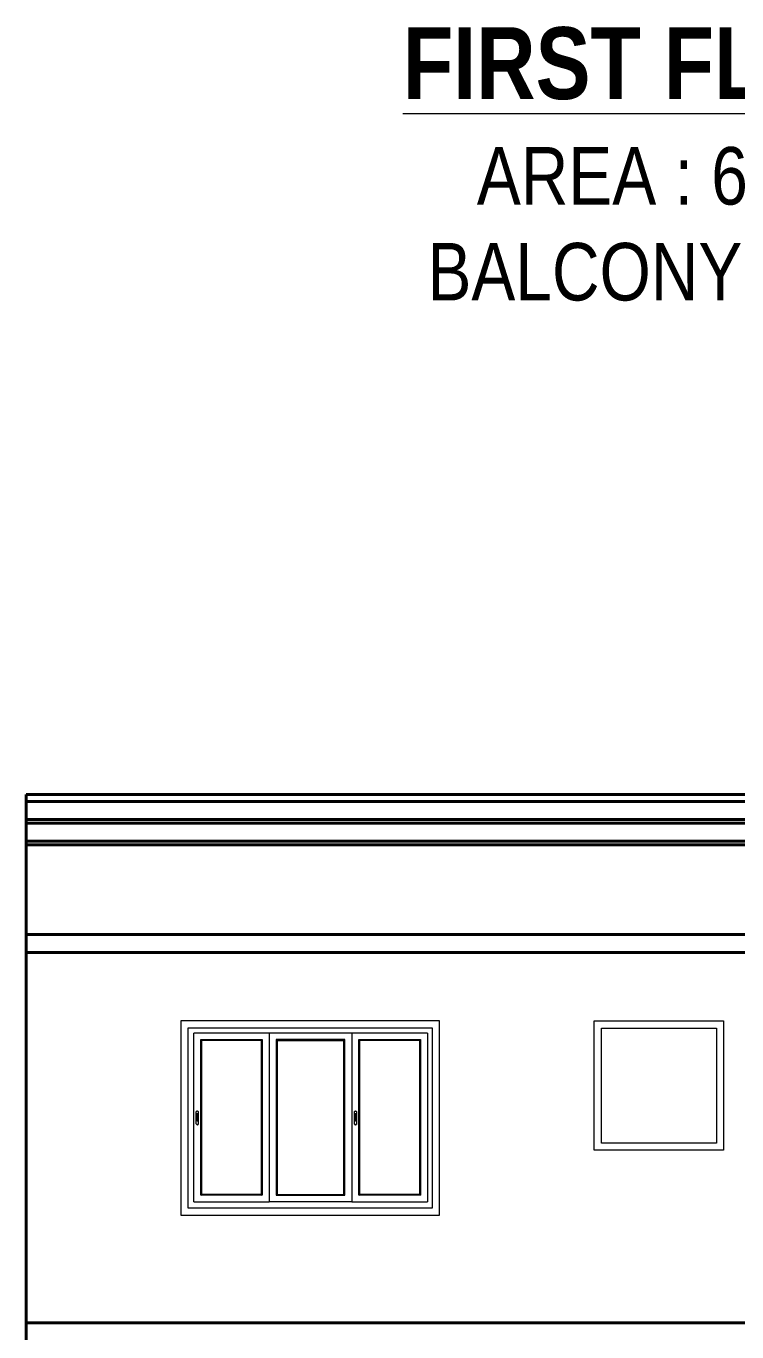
# Model space of a CAD drawing. Header units: inches. Extents: x 160056 to 168773, y -25300 to -22134.
# Drawn here: x 161547.5 to 161745.2, y -24096.3 to -23733.1 of the extents above; entities that cross this region are included whole.
import ezdxf

# ---------------------------------------------------------------- set-up
doc = ezdxf.new("R2010")
doc.units = ezdxf.units.IN
doc.header["$LTSCALE"] = 0.5
doc.header["$MEASUREMENT"] = 0
for name, color, linetype, lineweight in [('PARAPET', 50, 'Continuous', 13), ('Text-100.w', 254, 'Continuous', 9), ('wall', 1, 'Continuous', 40), ('window', 4, 'Continuous', 13)]:
    doc.layers.add(name, color=color, linetype=linetype, lineweight=lineweight)
doc.styles.add('arial', font='arial.ttf')

msp = doc.modelspace()

# ---------------------------------------------------------------- linework, layer by layer
at = {"layer": 'PARAPET'}
for p, q in [((161605.84, -24009.76), (161590.53, -24009.76)), ((161590.53, -24009.76), (161590.53, -24022.99)), ((161592.53, -24011.76), (161592.53, -24022.99)), ((161605.84, -24011.76), (161592.53, -24011.76)), ((161645.87, -24009.76), (161605.84, -24009.76)), ((161645.87, -24011.76), (161605.84, -24011.76)), ((161662.53, -24009.76), (161645.87, -24009.76)), ((161660.53, -24011.76), (161645.87, -24011.76)), ((161660.53, -24022.99), (161660.53, -24011.76)), ((161662.53, -24022.99), (161662.53, -24009.76)), ((161590.53, -24022.99), (161590.53, -24046.95)), ((161592.53, -24022.99), (161592.53, -24046.95)), ((161660.53, -24046.95), (161660.53, -24022.99)), ((161662.53, -24046.95), (161662.53, -24022.99)), ((161590.53, -24046.95), (161590.53, -24063.76)), ((161592.53, -24046.95), (161592.53, -24061.76)), ((161660.53, -24061.76), (161660.53, -24046.95)), ((161662.53, -24063.76), (161662.53, -24046.95)), ((161592.53, -24061.76), (161605.84, -24061.76)), ((161605.84, -24061.76), (161645.87, -24061.76)), ((161645.87, -24061.76), (161660.53, -24061.76)), ((161590.53, -24063.76), (161605.84, -24063.76)), ((161605.84, -24063.76), (161645.87, -24063.76)), ((161645.87, -24063.76), (161662.53, -24063.76))]:
    msp.add_line(p, q, dxfattribs=at)
at = {"layer": 'wall'}
for p, q in [((161547.53, -23946.76), (161547.53, -24315.76)), ((161547.53, -23946.76), (161873.53, -23946.76)), ((161547.53, -23948.76), (161873.53, -23948.76)), ((161547.53, -23953.76), (161873.53, -23953.76)), ((161547.53, -23954.76), (161873.53, -23954.76)), ((161547.53, -23959.76), (161873.53, -23959.76)), ((161547.53, -23960.76), (161873.53, -23960.76)), ((161547.53, -23985.76), (161873.53, -23985.76)), ((161547.53, -23990.76), (161873.53, -23990.76)), ((161547.53, -24093.76), (161915.53, -24093.76))]:
    msp.add_line(p, q, dxfattribs=at)
at = {"layer": 'window'}
for p, q in [((161705.53, -24009.76), (161741.53, -24009.76)), ((161705.53, -24045.76), (161705.53, -24009.76)), ((161707.53, -24011.76), (161739.53, -24011.76)), ((161707.53, -24043.76), (161707.53, -24011.76)), ((161739.53, -24011.76), (161739.53, -24043.76)), ((161741.53, -24009.76), (161741.53, -24045.76)), ((161594.15, -24022.99), (161594.15, -24013.16)), ((161605.84, -24013.16), (161594.15, -24013.16)), ((161596.11, -24022.99), (161596.11, -24014.96)), ((161596.11, -24014.96), (161605.84, -24014.96)), ((161596.36, -24015.18), (161596.11, -24014.96)), ((161596.36, -24022.99), (161596.36, -24015.18)), ((161605.84, -24015.18), (161596.36, -24015.18)), ((161645.87, -24013.16), (161605.84, -24013.16)), ((161605.84, -24014.96), (161613.18, -24014.96)), ((161612.94, -24015.18), (161605.84, -24015.18)), ((161612.94, -24015.18), (161613.18, -24014.96)), ((161612.94, -24015.18), (161612.94, -24022.99)), ((161613.18, -24014.96), (161613.18, -24022.99)), ((161615.15, -24013.16), (161615.15, -24022.99)), ((161636.18, -24014.96), (161617.11, -24014.96)), ((161617.11, -24014.96), (161617.11, -24022.99)), ((161617.36, -24015.18), (161617.11, -24014.96)), ((161617.36, -24015.18), (161617.36, -24022.99)), ((161617.36, -24015.18), (161635.94, -24015.18)), ((161635.94, -24015.18), (161636.18, -24014.96)), ((161635.94, -24022.99), (161635.94, -24015.18)), ((161636.18, -24022.99), (161636.18, -24014.96)), ((161638.15, -24013.16), (161638.15, -24022.99)), ((161640.11, -24022.99), (161640.11, -24014.96)), ((161640.11, -24014.96), (161645.87, -24014.96)), ((161640.36, -24015.18), (161640.11, -24014.96)), ((161640.36, -24022.99), (161640.36, -24015.18)), ((161645.87, -24015.18), (161640.36, -24015.18)), ((161659.15, -24013.16), (161645.87, -24013.16)), ((161645.87, -24014.96), (161657.18, -24014.96)), ((161656.94, -24015.18), (161645.87, -24015.18)), ((161656.94, -24015.18), (161657.18, -24014.96)), ((161656.94, -24015.18), (161656.94, -24022.99)), ((161657.18, -24014.96), (161657.18, -24022.99)), ((161659.15, -24013.16), (161659.15, -24022.99)), ((161594.15, -24046.95), (161594.15, -24022.99)), ((161596.11, -24046.95), (161596.11, -24022.99)), ((161596.36, -24046.95), (161596.36, -24022.99)), ((161612.94, -24022.99), (161612.94, -24046.95)), ((161613.18, -24022.99), (161613.18, -24046.95)), ((161615.15, -24022.99), (161615.15, -24046.95)), ((161617.11, -24022.99), (161617.11, -24046.95)), ((161617.36, -24022.99), (161617.36, -24046.95)), ((161635.94, -24046.95), (161635.94, -24022.99)), ((161636.18, -24046.95), (161636.18, -24022.99)), ((161638.15, -24022.99), (161638.15, -24046.95)), ((161640.11, -24046.95), (161640.11, -24022.99)), ((161640.36, -24046.95), (161640.36, -24022.99)), ((161656.94, -24022.99), (161656.94, -24046.95)), ((161657.18, -24022.99), (161657.18, -24046.95)), ((161659.15, -24022.99), (161659.15, -24046.95)), ((161594.87, -24035.03), (161594.89, -24034.97)), ((161594.87, -24035.03), (161594.88, -24035)), ((161594.87, -24038.43), (161594.87, -24035.03)), ((161594.88, -24035), (161594.89, -24034.97)), ((161594.89, -24034.97), (161594.9, -24034.93)), ((161594.9, -24034.93), (161594.92, -24034.9)), ((161594.95, -24034.88), (161594.92, -24034.9)), ((161594.98, -24034.86), (161594.95, -24034.88)), ((161594.97, -24035.71), (161594.96, -24035.73)), ((161594.96, -24035.73), (161594.96, -24035.75)), ((161594.96, -24035.75), (161594.96, -24037.46)), ((161594.98, -24035.68), (161594.97, -24035.71)), ((161594.98, -24034.86), (161595.02, -24034.84)), ((161595, -24035.66), (161594.98, -24035.68)), ((161595.01, -24035.65), (161595, -24035.66)), ((161595.04, -24035.63), (161595.01, -24035.65)), ((161595.06, -24034.82), (161595.02, -24034.84)), ((161595.06, -24035.62), (161595.04, -24035.63)), ((161595.1, -24034.82), (161595.06, -24034.82)), ((161595.09, -24035.61), (161595.06, -24035.62)), ((161595.11, -24035.61), (161595.09, -24035.61)), ((161595.14, -24034.81), (161595.1, -24034.82)), ((161595.14, -24035.6), (161595.11, -24035.61)), ((161595.18, -24034.82), (161595.14, -24034.81)), ((161595.17, -24035.61), (161595.14, -24035.6)), ((161595.2, -24035.61), (161595.17, -24035.61)), ((161595.18, -24034.82), (161595.23, -24034.82)), ((161595.22, -24035.62), (161595.2, -24035.61)), ((161595.25, -24035.63), (161595.22, -24035.62)), ((161595.23, -24034.82), (161595.26, -24034.84)), ((161595.27, -24035.65), (161595.25, -24035.63)), ((161595.26, -24034.84), (161595.3, -24034.86)), ((161595.29, -24035.66), (161595.27, -24035.65)), ((161595.3, -24035.68), (161595.29, -24035.66)), ((161595.3, -24034.86), (161595.33, -24034.88)), ((161595.31, -24035.71), (161595.3, -24035.68)), ((161595.32, -24035.73), (161595.31, -24035.71)), ((161595.32, -24035.75), (161595.32, -24035.73)), ((161595.32, -24037.46), (161595.32, -24035.75)), ((161595.33, -24034.88), (161595.36, -24034.9)), ((161595.38, -24034.93), (161595.36, -24034.9)), ((161595.4, -24034.97), (161595.38, -24034.93)), ((161595.41, -24035), (161595.4, -24034.97)), ((161595.41, -24035), (161595.41, -24035.03)), ((161595.41, -24035.03), (161595.41, -24038.43)), ((161638.87, -24035.03), (161638.89, -24034.97)), ((161638.87, -24035.03), (161638.88, -24035)), ((161638.87, -24038.43), (161638.87, -24035.03)), ((161638.88, -24035), (161638.89, -24034.97)), ((161638.89, -24034.97), (161638.9, -24034.93)), ((161638.9, -24034.93), (161638.92, -24034.9)), ((161638.95, -24034.88), (161638.92, -24034.9)), ((161638.98, -24034.86), (161638.95, -24034.88)), ((161638.97, -24035.71), (161638.96, -24035.73)), ((161638.96, -24035.73), (161638.96, -24035.75)), ((161638.96, -24035.75), (161638.96, -24037.46)), ((161638.98, -24035.68), (161638.97, -24035.71)), ((161638.98, -24034.86), (161639.02, -24034.84)), ((161639, -24035.66), (161638.98, -24035.68)), ((161639.01, -24035.65), (161639, -24035.66)), ((161639.04, -24035.63), (161639.01, -24035.65)), ((161639.06, -24034.82), (161639.02, -24034.84)), ((161639.06, -24035.62), (161639.04, -24035.63)), ((161639.1, -24034.82), (161639.06, -24034.82)), ((161639.09, -24035.61), (161639.06, -24035.62)), ((161639.11, -24035.61), (161639.09, -24035.61)), ((161639.14, -24034.81), (161639.1, -24034.82)), ((161639.14, -24035.6), (161639.11, -24035.61)), ((161639.18, -24034.82), (161639.14, -24034.81)), ((161639.17, -24035.61), (161639.14, -24035.6)), ((161639.2, -24035.61), (161639.17, -24035.61)), ((161639.18, -24034.82), (161639.23, -24034.82)), ((161639.22, -24035.62), (161639.2, -24035.61)), ((161639.25, -24035.63), (161639.22, -24035.62)), ((161639.23, -24034.82), (161639.26, -24034.84)), ((161639.27, -24035.65), (161639.25, -24035.63)), ((161639.26, -24034.84), (161639.3, -24034.86)), ((161639.29, -24035.66), (161639.27, -24035.65)), ((161639.3, -24035.68), (161639.29, -24035.66)), ((161639.3, -24034.86), (161639.33, -24034.88)), ((161639.31, -24035.71), (161639.3, -24035.68)), ((161639.32, -24035.73), (161639.31, -24035.71)), ((161639.32, -24035.75), (161639.32, -24035.73)), ((161639.32, -24037.46), (161639.32, -24035.75)), ((161639.33, -24034.88), (161639.36, -24034.9)), ((161639.38, -24034.93), (161639.36, -24034.9)), ((161639.4, -24034.97), (161639.38, -24034.93)), ((161639.41, -24035), (161639.4, -24034.97)), ((161639.41, -24035), (161639.41, -24035.03)), ((161639.41, -24035.03), (161639.41, -24038.43)), ((161594.88, -24038.46), (161594.87, -24038.43)), ((161594.89, -24038.49), (161594.88, -24038.46)), ((161594.89, -24038.49), (161594.9, -24038.53)), ((161594.9, -24038.53), (161594.92, -24038.56)), ((161594.92, -24038.56), (161594.95, -24038.58)), ((161594.98, -24038.6), (161594.95, -24038.58)), ((161594.96, -24037.48), (161594.96, -24037.46)), ((161594.97, -24037.51), (161594.96, -24037.48)), ((161594.98, -24037.53), (161594.97, -24037.51)), ((161595, -24037.55), (161594.98, -24037.53)), ((161595.02, -24038.62), (161594.98, -24038.6)), ((161595.01, -24037.56), (161595, -24037.55)), ((161595.04, -24037.58), (161595.01, -24037.56)), ((161595.02, -24038.62), (161595.06, -24038.64)), ((161595.06, -24037.59), (161595.04, -24037.58)), ((161595.09, -24037.6), (161595.06, -24037.59)), ((161595.1, -24038.64), (161595.06, -24038.64)), ((161595.11, -24037.61), (161595.09, -24037.6)), ((161595.14, -24038.65), (161595.1, -24038.64)), ((161595.14, -24037.61), (161595.11, -24037.61)), ((161595.17, -24037.61), (161595.14, -24037.61)), ((161595.14, -24038.65), (161595.18, -24038.64)), ((161595.2, -24037.6), (161595.17, -24037.61)), ((161595.18, -24038.64), (161595.23, -24038.64)), ((161595.22, -24037.59), (161595.2, -24037.6)), ((161595.25, -24037.58), (161595.22, -24037.59)), ((161595.26, -24038.62), (161595.23, -24038.64)), ((161595.27, -24037.56), (161595.25, -24037.58)), ((161595.3, -24038.6), (161595.26, -24038.62)), ((161595.29, -24037.55), (161595.27, -24037.56)), ((161595.3, -24037.53), (161595.29, -24037.55)), ((161595.31, -24037.51), (161595.3, -24037.53)), ((161595.3, -24038.6), (161595.33, -24038.58)), ((161595.32, -24037.48), (161595.31, -24037.51)), ((161595.32, -24037.46), (161595.32, -24037.48)), ((161595.33, -24038.58), (161595.36, -24038.56)), ((161595.36, -24038.56), (161595.38, -24038.53)), ((161595.4, -24038.49), (161595.38, -24038.53)), ((161595.41, -24038.43), (161595.4, -24038.49)), ((161595.41, -24038.46), (161595.4, -24038.49)), ((161595.41, -24038.46), (161595.41, -24038.43)), ((161638.88, -24038.46), (161638.87, -24038.43)), ((161638.89, -24038.49), (161638.88, -24038.46)), ((161638.89, -24038.49), (161638.9, -24038.53)), ((161638.9, -24038.53), (161638.92, -24038.56)), ((161638.92, -24038.56), (161638.95, -24038.58)), ((161638.98, -24038.6), (161638.95, -24038.58)), ((161638.96, -24037.48), (161638.96, -24037.46)), ((161638.97, -24037.51), (161638.96, -24037.48)), ((161638.98, -24037.53), (161638.97, -24037.51)), ((161639, -24037.55), (161638.98, -24037.53)), ((161639.02, -24038.62), (161638.98, -24038.6)), ((161639.01, -24037.56), (161639, -24037.55)), ((161639.04, -24037.58), (161639.01, -24037.56)), ((161639.02, -24038.62), (161639.06, -24038.64)), ((161639.06, -24037.59), (161639.04, -24037.58)), ((161639.09, -24037.6), (161639.06, -24037.59)), ((161639.1, -24038.64), (161639.06, -24038.64)), ((161639.11, -24037.61), (161639.09, -24037.6)), ((161639.14, -24038.65), (161639.1, -24038.64)), ((161639.14, -24037.61), (161639.11, -24037.61)), ((161639.17, -24037.61), (161639.14, -24037.61)), ((161639.14, -24038.65), (161639.18, -24038.64)), ((161639.2, -24037.6), (161639.17, -24037.61)), ((161639.18, -24038.64), (161639.23, -24038.64)), ((161639.22, -24037.59), (161639.2, -24037.6)), ((161639.25, -24037.58), (161639.22, -24037.59)), ((161639.26, -24038.62), (161639.23, -24038.64)), ((161639.27, -24037.56), (161639.25, -24037.58)), ((161639.3, -24038.6), (161639.26, -24038.62)), ((161639.29, -24037.55), (161639.27, -24037.56)), ((161639.3, -24037.53), (161639.29, -24037.55)), ((161639.31, -24037.51), (161639.3, -24037.53)), ((161639.3, -24038.6), (161639.33, -24038.58)), ((161639.32, -24037.48), (161639.31, -24037.51)), ((161639.32, -24037.46), (161639.32, -24037.48)), ((161639.33, -24038.58), (161639.36, -24038.56)), ((161639.36, -24038.56), (161639.38, -24038.53)), ((161639.4, -24038.49), (161639.38, -24038.53)), ((161639.41, -24038.43), (161639.4, -24038.49)), ((161639.41, -24038.46), (161639.4, -24038.49)), ((161639.41, -24038.46), (161639.41, -24038.43)), ((161739.53, -24043.76), (161707.53, -24043.76)), ((161594.15, -24060.05), (161594.15, -24046.95)), ((161596.11, -24058.25), (161596.11, -24046.95)), ((161596.36, -24058.02), (161596.36, -24046.95)), ((161612.94, -24046.95), (161612.94, -24058.02)), ((161613.18, -24046.95), (161613.18, -24058.25)), ((161615.15, -24046.95), (161615.15, -24060.05)), ((161617.11, -24046.95), (161617.11, -24058.25)), ((161617.36, -24046.95), (161617.36, -24058.02)), ((161635.94, -24058.02), (161635.94, -24046.95)), ((161636.18, -24058.25), (161636.18, -24046.95)), ((161638.15, -24046.95), (161638.15, -24060.05)), ((161640.11, -24058.25), (161640.11, -24046.95)), ((161640.36, -24058.02), (161640.36, -24046.95)), ((161656.94, -24046.95), (161656.94, -24058.02)), ((161657.18, -24046.95), (161657.18, -24058.25)), ((161659.15, -24046.95), (161659.15, -24060.05)), ((161741.53, -24045.76), (161705.53, -24045.76)), ((161596.11, -24058.25), (161596.36, -24058.02)), ((161605.84, -24058.25), (161596.11, -24058.25)), ((161605.84, -24058.02), (161596.36, -24058.02)), ((161612.94, -24058.02), (161605.84, -24058.02)), ((161613.18, -24058.25), (161605.84, -24058.25)), ((161612.94, -24058.02), (161613.18, -24058.25)), ((161617.36, -24058.02), (161617.11, -24058.25)), ((161617.11, -24058.25), (161636.18, -24058.25)), ((161617.36, -24058.02), (161635.94, -24058.02)), ((161636.18, -24058.25), (161635.94, -24058.02)), ((161640.11, -24058.25), (161640.36, -24058.02)), ((161645.87, -24058.25), (161640.11, -24058.25)), ((161645.87, -24058.02), (161640.36, -24058.02)), ((161656.94, -24058.02), (161645.87, -24058.02)), ((161657.18, -24058.25), (161645.87, -24058.25)), ((161656.94, -24058.02), (161657.18, -24058.25)), ((161594.15, -24060.05), (161605.84, -24060.05)), ((161605.84, -24060.05), (161615.15, -24060.05)), ((161638.15, -24060.05), (161615.15, -24060.05)), ((161638.15, -24060.05), (161645.87, -24060.05)), ((161645.87, -24060.05), (161659.15, -24060.05))]:
    msp.add_line(p, q, dxfattribs=at)

# ---------------------------------------------------------------- texts
at = {"layer": 'Text-100.w', "insert": (161763.05, -23733.35), "char_height": 20, "width": 569.1024, "attachment_point": 2, "style": 'arial'}
msp.add_mtext('\\A1;{\\fArial Narrow|b1|i0|c0|p34;\\LFIRST FLOOR PLAN\\P\\fArial Narrow|b0|i0|c0|p34;\\H0.8x;\\lAREA : 613.87 SQ.FT\\PBALCONY : 43.75 SQ.FT}', dxfattribs=at)

doc.saveas('drawing.dxf')
